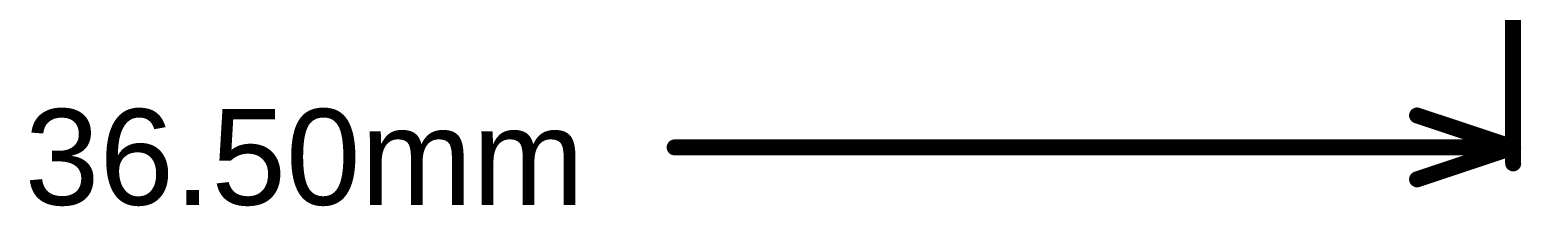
# Model space of a CAD drawing. Header units: inches. Extents: x -3 to 5389, y -3 to 5396.
# Drawn here: x 35.04 to 58.69, y 28.8 to 31.61 of the extents above; entities that cross this region are included whole.
import ezdxf

# ---------------------------------------------------------------- set-up
doc = ezdxf.new("R2010")
doc.units = ezdxf.units.IN
doc.layers.add('Mechanical 1', color=6, linetype='Continuous')
doc.styles.add('Arial', font='', dxfattribs={"height": 0.2})
doc.styles.get('Arial').set_extended_font_data('Arial')

msp = doc.modelspace()

# ---------------------------------------------------------------- linework, layer by layer
at = {"layer": 'Mechanical 1', "const_width": 0.254}
for points in [[(58.562, 29.486), (58.562, 34.869)], [(57.038, 30.248), (58.562, 29.74)], [(45.264, 29.74), (58.562, 29.74)], [(57.038, 29.232), (58.562, 29.74)]]:
    msp.add_lwpolyline(points, dxfattribs=at)
at = {"layer": 'Mechanical 1', "const_width": 0.127}
for points in [[(56.975, 30.248, 1), (57.102, 30.248, 1)], [(45.2, 29.74, 1), (45.327, 29.74, 1)], [(58.499, 29.74, 1), (58.626, 29.74, 1)], [(58.499, 29.74, 1), (58.626, 29.74, 1)], [(58.499, 29.74, 1), (58.626, 29.74, 1)], [(58.499, 29.486, 1), (58.626, 29.486, 1)], [(56.975, 29.232, 1), (57.102, 29.232, 1)]]:
    msp.add_lwpolyline(points, format="xyb", close=True, dxfattribs=at)

# ---------------------------------------------------------------- texts
at = {"layer": 'Mechanical 1', "style": 'Arial'}
msp.add_text('36.50mm', height=1.524, dxfattribs=at).set_placement((34.955, 28.826))

doc.saveas('drawing.dxf')
